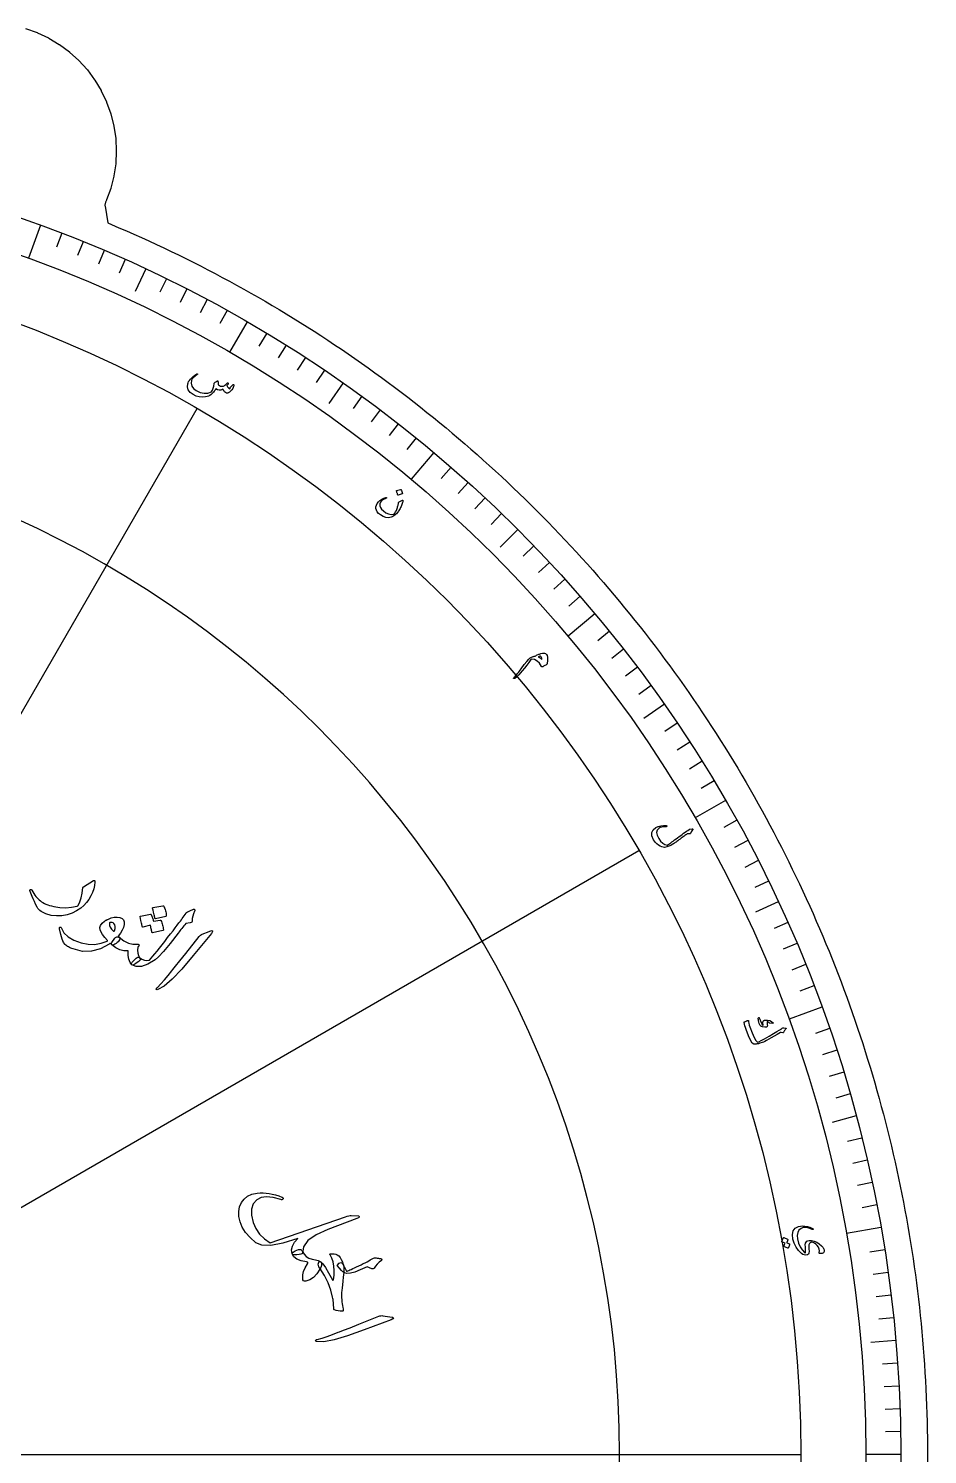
# Model space of a CAD drawing. Header units: millimetres. Extents: x -56 to 56, y -56 to 72.
# Drawn here: x 18.1 to 55.5, y 0 to 59.3 of the extents above; entities that cross this region are included whole.
import ezdxf

# ---------------------------------------------------------------- set-up
doc = ezdxf.new("R2010")
doc.units = ezdxf.units.MM
for name, color, linetype in [('CUT_OUTER', 1, 'Continuous'), ('ENGRAVE', 7, 'Continuous'), ('ENGRAVE_FINE', 8, 'Continuous'), ('TEXT', 5, 'Continuous')]:
    doc.layers.add(name, color=color, linetype=linetype)

msp = doc.modelspace()

# ---------------------------------------------------------------- linework, layer by layer
at = {"layer": 'CUT_OUTER'}
msp.add_lwpolyline([(17.9816, 59.2927), (18.46, 59.1215), (18.4736, 59.1159), (18.9329, 58.8986), (18.9459, 58.8917), (19.3818, 58.6304), (19.394, 58.6223), (19.8021, 58.3196), (19.8135, 58.3102), (20.19, 57.969), (20.2004, 57.9586), (20.5417, 57.5821), (20.551, 57.5707), (20.8537, 57.1626), (20.8619, 57.1504), (21.1231, 56.7145), (21.13, 56.7015), (21.3473, 56.2422), (21.3529, 56.2286), (21.5241, 55.7502), (21.5284, 55.7361), (21.6518, 55.2432), (21.6547, 55.2287), (21.7293, 54.7261), (21.7307, 54.7115), (21.7556, 54.2039), (21.7556, 54.1892), (21.7307, 53.6817), (21.7293, 53.6671), (21.6547, 53.1644), (21.6518, 53.15), (21.5284, 52.6571), (21.5241, 52.643), (21.3529, 52.1646), (21.3473, 52.151), (21.3125, 52.0775), (21.3009, 52.0494), (21.2923, 52.0204), (21.2866, 51.9906), (21.2839, 51.9603), (21.2843, 51.93), (21.2878, 51.8999), (21.4033, 51.2066), (21.5532, 51.144), (21.8666, 51.0108), (22.1791, 50.8757), (22.4909, 50.7386), (22.8018, 50.5997), (23.1118, 50.4588), (23.421, 50.3161), (23.7293, 50.1714), (24.0367, 50.0249), (24.3432, 49.8764), (24.6488, 49.7261), (24.9534, 49.5739), (25.2571, 49.4199), (25.5599, 49.264), (25.8617, 49.1062), (26.1625, 48.9466), (26.4624, 48.7852), (26.7612, 48.6219), (27.059, 48.4568), (27.3558, 48.2898), (27.6516, 48.1211), (27.9464, 47.9505), (28.2401, 47.7781), (28.5327, 47.6039), (28.8243, 47.428), (29.1147, 47.2502), (29.4041, 47.0707), (29.6924, 46.8894), (29.9795, 46.7063), (30.2655, 46.5215), (30.5504, 46.3349), (30.8341, 46.1466), (31.1167, 45.9565), (31.3981, 45.7647), (31.6783, 45.5712), (31.9574, 45.376), (32.2352, 45.179), (32.5118, 44.9804), (32.7872, 44.78), (33.0613, 44.578), (33.3342, 44.3743), (33.6059, 44.1689), (33.8762, 43.9619), (34.1454, 43.7532), (34.4132, 43.5429), (34.6797, 43.3309), (34.9449, 43.1173), (35.2088, 42.9021), (35.4714, 42.6852), (35.7327, 42.4668), (35.9925, 42.2467), (36.2511, 42.0251), (36.5083, 41.8019), (36.7641, 41.5771), (37.0185, 41.3507), (37.2715, 41.1228), (37.5231, 40.8933), (37.7734, 40.6623), (38.0221, 40.4298), (38.2695, 40.1957), (38.5154, 39.9601), (38.7599, 39.7231), (39.0029, 39.4845), (39.2444, 39.2444), (39.4845, 39.0029), (39.7231, 38.7599), (39.9601, 38.5154), (40.1957, 38.2695), (40.4298, 38.0221), (40.6623, 37.7734), (40.8933, 37.5231), (41.1228, 37.2715), (41.3507, 37.0185), (41.5771, 36.7641), (41.8019, 36.5083), (42.0251, 36.2511), (42.2467, 35.9925), (42.4668, 35.7327), (42.6852, 35.4714), (42.9021, 35.2088), (43.1173, 34.9449), (43.3309, 34.6797), (43.5429, 34.4132), (43.7532, 34.1454), (43.9619, 33.8762), (44.1689, 33.6059), (44.3743, 33.3342), (44.578, 33.0613), (44.78, 32.7872), (44.9804, 32.5118), (45.179, 32.2352), (45.376, 31.9574), (45.5712, 31.6783), (45.7647, 31.3981), (45.9565, 31.1167), (46.1466, 30.8341), (46.3349, 30.5504), (46.5215, 30.2655), (46.7063, 29.9795), (46.8894, 29.6924), (47.0707, 29.4041), (47.2502, 29.1147), (47.428, 28.8243), (47.6039, 28.5327), (47.7781, 28.2401), (47.9505, 27.9464), (48.1211, 27.6516), (48.2898, 27.3558), (48.4568, 27.059), (48.6219, 26.7612), (48.7852, 26.4624), (48.9466, 26.1625), (49.1062, 25.8617), (49.264, 25.5599), (49.4199, 25.2571), (49.5739, 24.9534), (49.7261, 24.6488), (49.8764, 24.3432), (50.0249, 24.0367), (50.1714, 23.7293), (50.3161, 23.421), (50.4588, 23.1118), (50.5997, 22.8018), (50.7386, 22.4909), (50.8757, 22.1791), (51.0108, 21.8666), (51.144, 21.5532), (51.2753, 21.2389), (51.4047, 20.9239), (51.5321, 20.6081), (51.6576, 20.2915), (51.7811, 19.9742), (51.9027, 19.6561), (52.0223, 19.3372), (52.14, 19.0177), (52.2557, 18.6974), (52.3694, 18.3764), (52.4812, 18.0547), (52.591, 17.7324), (52.6988, 17.4093), (52.8046, 17.0857), (52.9085, 16.7613), (53.0103, 16.4364), (53.1102, 16.1108), (53.208, 15.7846), (53.3039, 15.4578), (53.3977, 15.1305), (53.4896, 14.8026), (53.5794, 14.4741), (53.6672, 14.145), (53.753, 13.8155), (53.8367, 13.4854), (53.9185, 13.1548), (53.9982, 12.8237), (54.0758, 12.4922), (54.1515, 12.1601), (54.2251, 11.8276), (54.2966, 11.4947), (54.3661, 11.1613), (54.4336, 10.8275), (54.499, 10.4933), (54.5624, 10.1587), (54.6237, 9.8237), (54.6829, 9.4884), (54.7401, 9.1527), (54.7952, 8.8166), (54.8483, 8.4802), (54.8993, 8.1435), (54.9482, 7.8065), (54.9951, 7.4692), (55.0399, 7.1316), (55.0826, 6.7938), (55.1233, 6.4557), (55.1618, 6.1173), (55.1983, 5.7788), (55.2328, 5.44), (55.2651, 5.1009), (55.2953, 4.7618), (55.3235, 4.4224), (55.3496, 4.0828), (55.3736, 3.7431), (55.3956, 3.4033), (55.4154, 3.0633), (55.4331, 2.7233), (55.4488, 2.3831), (55.4624, 2.0428), (55.4739, 1.7025), (55.4833, 1.362), (55.4906, 1.0216), (55.4958, 0.6811), (55.499, 0.3405), (55.5, 0), (55.499, -0.3405)], dxfattribs=at)
at = {"layer": 'ENGRAVE'}
for points in [[(18.6025, 51.1099), (18.1042, 49.7409)], [(22.9862, 49.2941), (22.5464, 48.351)], [(27.195, 47.1031), (26.4666, 45.8414)], [(31.1968, 44.5537), (30.5999, 43.7012)], [(0, 0), (25.1138, 43.4983)], [(34.9612, 41.6652), (34.0248, 40.5491)], [(38.4595, 38.4595), (37.7237, 37.7237)], [(41.6652, 34.9612), (40.5491, 34.0248)], [(44.5537, 31.1968), (43.7012, 30.5999)], [(47.1031, 27.195), (45.8414, 26.4666)], [(0, 0), (43.4983, 25.1137)], [(49.2941, 22.9862), (48.351, 22.5464)], [(51.1099, 18.6025), (49.7409, 18.1042)], [(52.5367, 14.0772), (51.5315, 13.8078)], [(53.5637, 9.4447), (52.129, 9.1917)], [(54.183, 4.7404), (53.1464, 4.6497)], [(-50.2275, 0), (50.2275, 0)], [(0, 0), (50.2275, 0)], [(0, 0), (50.2275, 0)], [(54.39, 0), (52.9331, 0)]]:
    msp.add_lwpolyline(points, dxfattribs=at)
for radius in [54.39, 54.39, 52.9331, 50.2275, 50.2275]:
    msp.add_circle((0, 0), radius, dxfattribs=at)
for start, end in [(0, 90), (270, 0)]:
    msp.add_arc((0, 0), 42.6934, start, end, dxfattribs=at)
at = {"layer": 'ENGRAVE_FINE'}
for points in [[(19.4916, 50.7774), (19.2679, 50.1945)], [(20.3749, 50.4295), (20.141, 49.8506)], [(21.2519, 50.0663), (21.0079, 49.4915)], [(22.1224, 49.6877), (21.8684, 49.1173)], [(23.843, 48.8854), (23.5693, 48.3242)], [(24.6925, 48.4618), (24.4091, 47.9055)], [(25.5346, 48.0235), (25.2414, 47.4722)], [(26.3688, 47.5706), (26.0661, 47.0245)], [(28.0129, 46.6213), (27.6913, 46.0861)], [(28.8223, 46.1253), (28.4914, 45.5958)], [(29.6229, 45.6153), (29.2829, 45.0916)], [(30.4145, 45.0914), (30.0654, 44.5737)], [(31.9696, 44.0024), (31.6026, 43.4973)], [(32.7327, 43.4378), (32.357, 42.9391)], [(33.4858, 42.8599), (33.1014, 42.3679)], [(34.2287, 42.269), (33.8358, 41.7837)], [(35.6831, 41.0487), (35.2734, 40.5774)], [(36.394, 40.4196), (35.9762, 39.9556)], [(37.0939, 39.7783), (36.6681, 39.3217)], [(37.7825, 39.1249), (37.3487, 38.6758)], [(39.1249, 37.7825), (38.6758, 37.3487)], [(39.7783, 37.0939), (39.3217, 36.6681)], [(40.4196, 36.394), (39.9556, 35.9762)], [(41.0487, 35.6831), (40.5774, 35.2734)], [(42.269, 34.2287), (41.7837, 33.8358)], [(42.8599, 33.4858), (42.3679, 33.1014)], [(43.4378, 32.7327), (42.9391, 32.357)], [(44.0024, 31.9696), (43.4973, 31.6026)], [(45.0914, 30.4145), (44.5737, 30.0654)], [(45.6153, 29.6229), (45.0916, 29.2829)], [(46.1253, 28.8223), (45.5958, 28.4914)], [(46.6213, 28.0129), (46.0861, 27.6913)], [(47.5706, 26.3688), (47.0245, 26.0661)], [(48.0235, 25.5346), (47.4722, 25.2414)], [(48.4618, 24.6925), (47.9055, 24.4091)], [(48.8854, 23.843), (48.3242, 23.5693)], [(49.6877, 22.1224), (49.1173, 21.8684)], [(50.0663, 21.2519), (49.4915, 21.0079)], [(50.4295, 20.3749), (49.8506, 20.141)], [(50.7774, 19.4916), (50.1945, 19.2679)], [(51.4268, 17.7077), (50.8364, 17.5044)], [(51.728, 16.8074), (51.1341, 16.6145)], [(52.0134, 15.9021), (51.4163, 15.7195)], [(52.283, 14.9919), (51.6828, 14.8198)], [(52.7744, 13.1581), (52.1686, 13.0071)], [(52.996, 12.2351), (52.3876, 12.0946)], [(53.2014, 11.3083), (52.5907, 11.1785)], [(53.3907, 10.3781), (52.7778, 10.259)], [(53.7204, 8.5085), (53.1037, 8.4108)], [(53.8607, 7.5696), (53.2424, 7.4827)], [(53.9846, 6.6285), (53.3649, 6.5524)], [(54.092, 5.6853), (53.4711, 5.62)], [(54.2575, 3.7941), (53.6347, 3.7505)], [(54.3155, 2.8466), (53.6919, 2.8139)], [(54.3569, 1.8982), (53.7329, 1.8764)], [(54.3817, 0.9492), (53.7574, 0.9383)]]:
    msp.add_lwpolyline(points, dxfattribs=at)
at = {"layer": 'TEXT'}
for points in [[(26.6066, 44.481), (26.6141, 44.4867), (26.6213, 44.4897), (26.628, 44.4901), (26.6342, 44.4878), (26.641, 44.4826), (26.6456, 44.4763), (26.6481, 44.469), (26.6485, 44.4606), (26.6455, 44.4332), (26.6365, 44.4023), (26.6216, 44.368), (26.6009, 44.3302), (26.5609, 44.272), (26.5151, 44.2214), (26.4637, 44.1783), (26.4066, 44.1427), (26.3902, 44.1357), (26.3745, 44.132), (26.3598, 44.1317), (26.3458, 44.1346), (26.3021, 44.157), (26.2613, 44.1914), (26.2232, 44.2377), (26.1877, 44.2962), (26.1087, 44.262), (26.0336, 44.2526), (25.9624, 44.2678), (25.895, 44.3077), (25.8715, 44.2725), (25.8478, 44.2393), (25.8239, 44.208), (25.8, 44.1786), (25.7757, 44.1511), (25.7511, 44.125), (25.7261, 44.1005), (25.7006, 44.0776), (25.6502, 44.0388), (25.5947, 44.0081), (25.5343, 43.9856), (25.469, 43.971), (25.3304, 43.9613), (25.1978, 43.9745), (25.0708, 44.0107), (24.9494, 44.0698), (24.8275, 44.1626), (24.7495, 44.2691), (24.7155, 44.3895), (24.7256, 44.5241), (24.7403, 44.5664), (24.7645, 44.6125), (24.7983, 44.6626), (24.8416, 44.7165), (24.8943, 44.7727), (24.9553, 44.8276), (25.0246, 44.8814), (25.1023, 44.934), (25.1078, 44.9369), (25.1132, 44.9382), (25.1186, 44.9378), (25.1239, 44.9357), (25.1286, 44.9325), (25.1321, 44.9288), (25.1345, 44.9246), (25.1357, 44.9198), (25.1352, 44.9143), (25.1332, 44.9092), (25.1298, 44.9046), (25.125, 44.9006), (25.0239, 44.8295), (24.9491, 44.7663), (24.9007, 44.711), (24.8784, 44.6639), (24.8664, 44.5393), (24.8946, 44.428), (24.963, 44.33), (25.0714, 44.245), (25.243, 44.1615), (25.4072, 44.1236), (25.5645, 44.1315), (25.715, 44.1852), (25.7552, 44.255), (25.7866, 44.335), (25.8092, 44.4253), (25.8229, 44.5261), (25.8234, 44.5367), (25.8254, 44.5454), (25.8289, 44.5521), (25.8338, 44.5568), (25.8543, 44.5708), (25.8738, 44.5838), (25.8921, 44.5958), (25.9093, 44.6069), (25.9252, 44.6169), (25.9398, 44.6254), (25.953, 44.6326), (25.9648, 44.6384), (25.9707, 44.6403), (25.9755, 44.6398), (25.979, 44.6367), (25.9814, 44.631), (25.9822, 44.6274), (25.9831, 44.6219), (25.9841, 44.6147), (25.9853, 44.6056), (25.9863, 44.5949), (25.987, 44.5826), (25.9873, 44.5687), (25.9874, 44.5533), (25.9881, 44.5233), (25.9903, 44.5006), (25.9938, 44.4852), (25.9986, 44.4771), (26.0415, 44.447), (26.091, 44.4282), (26.1472, 44.4209), (26.2102, 44.4249), (26.2385, 44.4356), (26.2743, 44.4593), (26.3175, 44.4961), (26.3682, 44.5459), (26.373, 44.5506), (26.3786, 44.5537), (26.3851, 44.5551), (26.3923, 44.5549), (26.3985, 44.5538), (26.4038, 44.5516), (26.4081, 44.5482), (26.4114, 44.5436), (26.4116, 44.5289), (26.402, 44.5071), (26.3828, 44.4784), (26.3538, 44.4425), (26.376, 44.4005), (26.405, 44.3643), (26.4406, 44.334), (26.483, 44.3096), (26.49, 44.3225), (26.4945, 44.3337), (26.4965, 44.3431), (26.496, 44.3509), (26.4947, 44.3586), (26.4952, 44.3653), (26.4974, 44.371), (26.5014, 44.3757)], [(33.6768, 39.6553), (33.6679, 39.6185), (33.6575, 39.5809), (33.6458, 39.5425), (33.6326, 39.5033), (33.6178, 39.4633), (33.6009, 39.4224), (33.5818, 39.3807), (33.5607, 39.3381), (33.5385, 39.2967), (33.5147, 39.257), (33.4895, 39.2192), (33.4628, 39.1831), (33.4345, 39.1486), (33.4046, 39.1157), (33.3731, 39.0844), (33.3399, 39.0546), (33.3024, 39.0257), (33.2645, 39.0017), (33.2263, 38.9826), (33.1877, 38.9684), (33.0825, 38.9507), (32.9735, 38.9615), (32.8605, 39.0007), (32.7433, 39.0682), (32.6679, 39.1282), (32.6113, 39.1921), (32.5735, 39.2602), (32.5546, 39.3323), (32.555, 39.4045), (32.5724, 39.475), (32.6067, 39.5438), (32.658, 39.611), (32.7238, 39.6728), (32.7971, 39.7237), (32.8782, 39.7637), (32.967, 39.7927), (32.9788, 39.7946), (32.988, 39.7935), (32.9943, 39.7896), (32.9979, 39.7827), (32.999, 39.7736), (32.9949, 39.7656), (32.9855, 39.7588), (32.9708, 39.7531), (32.8691, 39.7083), (32.793, 39.6549), (32.7425, 39.5931), (32.7175, 39.5229), (32.7175, 39.4499), (32.7425, 39.3771), (32.7923, 39.3043), (32.867, 39.2314), (32.9712, 39.16), (33.0783, 39.1131), (33.1884, 39.0907), (33.3014, 39.0927), (33.3045, 39.0936), (33.308, 39.0957), (33.3119, 39.0992), (33.3162, 39.1039), (33.3466, 39.144), (33.3764, 39.1954), (33.4057, 39.2583), (33.4343, 39.3324), (33.4475, 39.3708), (33.4593, 39.4069), (33.4698, 39.4407), (33.479, 39.4721), (33.4866, 39.5012), (33.4926, 39.5279), (33.4969, 39.5523), (33.4995, 39.5743), (33.5013, 39.5854), (33.5045, 39.5944), (33.5092, 39.6011), (33.5153, 39.6056), (33.6576, 39.6795), (33.6675, 39.6824), (33.674, 39.6794), (33.6771, 39.6703), (33.6768, 39.6553)], [(33.5832, 40.1276), (33.5868, 40.1279), (33.5905, 40.1267), (33.5943, 40.1242), (33.5983, 40.1202), (33.6185, 40.0826), (33.6347, 40.0439), (33.6468, 40.0039), (33.6549, 39.9627), (33.6547, 39.9576), (33.6532, 39.9536), (33.6504, 39.9508), (33.6461, 39.9491), (33.475, 39.8939), (33.4699, 39.8934), (33.4658, 39.8957), (33.4628, 39.9007), (33.4607, 39.9085), (33.4589, 39.9152), (33.4559, 39.9256), (33.4516, 39.9397), (33.4461, 39.9574), (33.4391, 39.9789), (33.4305, 40.0044), (33.4202, 40.0339), (33.4083, 40.0673), (33.4071, 40.0722), (33.4074, 40.0759), (33.4094, 40.0782), (33.4128, 40.0792)], [(39.1836, 33.1975), (39.2116, 33.2141), (39.24, 33.2299), (39.2689, 33.2449), (39.2983, 33.2592), (39.3281, 33.2724), (39.3583, 33.2841), (39.389, 33.2943), (39.4201, 33.303), (39.4799, 33.3147), (39.5314, 33.318), (39.5746, 33.3129), (39.6093, 33.2993), (39.6481, 33.2667), (39.6756, 33.2181), (39.6918, 33.1535), (39.6967, 33.0731), (39.6964, 33.0496), (39.6954, 33.0261), (39.6936, 33.0028), (39.6912, 32.9795), (39.6881, 32.9561), (39.6844, 32.9327), (39.6802, 32.9091), (39.6754, 32.8854), (39.6719, 32.8725), (39.6671, 32.8616), (39.6609, 32.8529), (39.6532, 32.8462), (39.6174, 32.8253), (39.5852, 32.8068), (39.5568, 32.7907), (39.5321, 32.7771), (39.5114, 32.766), (39.4952, 32.7575), (39.4834, 32.7518), (39.4761, 32.7488), (39.4652, 32.7474), (39.4559, 32.7496), (39.4482, 32.7553), (39.4421, 32.7647), (39.3598, 32.8975), (39.2636, 32.9924), (39.1538, 33.0492), (39.0306, 33.0679), (39.0187, 33.0665), (39.0086, 33.0629), (39.0002, 33.0573), (38.9936, 33.0496), (38.9131, 32.9355), (38.8274, 32.8192), (38.7363, 32.7005), (38.64, 32.5796), (38.506, 32.422), (38.4026, 32.3167), (38.33, 32.2636), (38.2883, 32.2626), (38.2834, 32.2723), (38.2852, 32.2849), (38.2938, 32.3003), (38.3093, 32.3186), (38.3437, 32.3539), (38.3786, 32.3918), (38.414, 32.4324), (38.4497, 32.4755), (38.4859, 32.521), (38.5226, 32.5686), (38.5599, 32.6183), (38.5976, 32.6701), (38.7243, 32.8438), (38.8286, 32.9767), (38.9109, 33.0686), (38.9712, 33.1194), (39.0028, 33.1388), (39.0331, 33.1553), (39.0621, 33.1689), (39.0898, 33.1796), (39.1159, 33.1876), (39.1403, 33.1932), (39.1628, 33.1966), (39.1836, 33.1975)], [(39.3075, 33.166), (39.3253, 33.1568), (39.3433, 33.1464), (39.3615, 33.1348), (39.3798, 33.1221), (39.3982, 33.1083), (39.4166, 33.0935), (39.4351, 33.0777), (39.4535, 33.0609), (39.4514, 33.1045), (39.4453, 33.1385), (39.4351, 33.1629), (39.4209, 33.1776), (39.3961, 33.1886), (39.3689, 33.1903), (39.3394, 33.1827), (39.3075, 33.166)], [(45.7133, 26.0105), (45.7204, 26.0104), (45.7265, 26.0086), (45.7315, 26.005), (45.7356, 25.9996), (45.7379, 25.9933), (45.7377, 25.9867), (45.7351, 25.9799), (45.73, 25.9729), (45.6994, 25.9336), (45.6749, 25.8963), (45.6564, 25.861), (45.644, 25.8277), (45.6389, 25.817), (45.63, 25.8098), (45.6174, 25.8061), (45.6012, 25.8058), (45.5927, 25.8068), (45.5846, 25.8076), (45.5768, 25.8083), (45.5694, 25.809), (45.5625, 25.8096), (45.5561, 25.8102), (45.5502, 25.8108), (45.5449, 25.8115), (45.5355, 25.8123), (45.5256, 25.8111), (45.5151, 25.8078), (45.504, 25.8024), (45.4751, 25.7832), (45.4438, 25.7618), (45.4101, 25.7382), (45.3741, 25.7124), (45.3357, 25.6845), (45.2948, 25.6546), (45.2514, 25.6227), (45.2055, 25.5889), (45.1601, 25.5544), (45.1173, 25.5224), (45.0769, 25.4929), (45.0391, 25.4657), (45.0037, 25.4409), (44.9707, 25.4181), (44.9401, 25.3974), (44.912, 25.3789), (44.8265, 25.3276), (44.7403, 25.2882), (44.6535, 25.2608), (44.566, 25.2452), (44.5089, 25.246), (44.4474, 25.2622), (44.3814, 25.2938), (44.3109, 25.3407), (44.2428, 25.3962), (44.1852, 25.4519), (44.1381, 25.5078), (44.1014, 25.564), (44.0371, 25.7207), (44.0315, 25.8568), (44.0847, 25.9724), (44.1971, 26.0676), (44.2947, 26.115), (44.4003, 26.1444), (44.514, 26.1556), (44.6357, 26.1485), (44.6433, 26.147), (44.6492, 26.1442), (44.6533, 26.14), (44.6555, 26.1344), (44.6566, 26.1278), (44.6563, 26.1221), (44.6546, 26.1173), (44.6515, 26.1134), (44.6462, 26.1089), (44.6404, 26.1057), (44.634, 26.104), (44.627, 26.1038), (44.5264, 26.0983), (44.4444, 26.0871), (44.3813, 26.0702), (44.3368, 26.0477), (44.2613, 25.9647), (44.2331, 25.8647), (44.2522, 25.7478), (44.3182, 25.6136), (44.3981, 25.5044), (44.4844, 25.4221), (44.5773, 25.3666), (44.677, 25.338), (44.7067, 25.3567), (44.741, 25.3792), (44.7798, 25.4056), (44.8232, 25.4359), (44.8712, 25.4703), (44.9238, 25.5089), (44.9811, 25.5518), (45.043, 25.599), (45.1074, 25.6469), (45.1708, 25.6937), (45.2334, 25.7395), (45.2952, 25.7843), (45.3562, 25.8279), (45.4164, 25.8703), (45.4759, 25.9114), (45.5347, 25.9512), (45.5899, 25.9921), (45.5969, 25.9956), (45.6037, 25.9982), (45.6106, 25.9999), (45.6173, 26.0006)], [(20.8136, 23.8657), (20.8218, 23.87), (20.8291, 23.8726), (20.8356, 23.8735), (20.8411, 23.8726), (20.8517, 23.8638), (20.8592, 23.8477), (20.8637, 23.8243), (20.8652, 23.7936), (20.8534, 23.6563), (20.8214, 23.516), (20.7692, 23.3727), (20.6968, 23.2265), (20.6078, 23.0799), (20.5095, 22.9463), (20.4016, 22.8256), (20.2843, 22.7178), (20.1056, 22.6001), (19.9131, 22.5081), (19.7069, 22.4419), (19.4869, 22.4016), (19.2616, 22.391), (19.0427, 22.4179), (18.8302, 22.4821), (18.6242, 22.5837), (18.5742, 22.6162), (18.5306, 22.655), (18.4934, 22.7004), (18.4627, 22.7521), (18.4008, 22.8804), (18.3458, 22.997), (18.2977, 23.1021), (18.2565, 23.1955), (18.2223, 23.2771), (18.1955, 23.3467), (18.1759, 23.4043), (18.1637, 23.4499), (18.1628, 23.461), (18.1637, 23.4705), (18.1663, 23.4782), (18.1705, 23.4842), (18.1779, 23.4902), (18.186, 23.4945), (18.195, 23.4971), (18.2049, 23.498), (18.2148, 23.4963), (18.2238, 23.4911), (18.232, 23.4825), (18.2393, 23.4705), (18.2824, 23.3958), (18.3256, 23.3266), (18.3691, 23.2626), (18.4129, 23.2041), (18.4572, 23.1505), (18.5027, 23.1014), (18.5492, 23.0569), (18.5967, 23.0168), (18.6474, 22.9801), (18.7033, 22.9455), (18.7643, 22.913), (18.8305, 22.8827), (18.902, 22.8548), (18.9791, 22.8295), (19.0618, 22.8067), (19.1501, 22.7865), (19.412, 22.7438), (19.6614, 22.7324), (19.8983, 22.7524), (20.1228, 22.8037), (20.1396, 22.8093), (20.1554, 22.8192), (20.1705, 22.8333), (20.1847, 22.8518), (20.245, 22.9844), (20.2955, 23.1483), (20.3361, 23.3435), (20.3668, 23.5702), (20.3707, 23.5826), (20.3754, 23.5925), (20.381, 23.5998), (20.3874, 23.6045)], [(24.7284, 22.57), (24.8077, 22.6028), (24.8702, 22.6293), (24.916, 22.6492), (24.945, 22.6628), (24.9645, 22.6703), (24.9819, 22.6722), (24.9972, 22.6686), (25.0103, 22.6593), (25.0208, 22.6445), (25.0249, 22.6275), (25.0225, 22.6084), (25.0137, 22.5872), (24.9686, 22.4849), (24.9364, 22.3844), (24.9171, 22.2856), (24.9106, 22.1885), (24.9067, 22.1592), (24.8917, 22.1369), (24.8655, 22.1214), (24.8281, 22.1128), (24.646, 22.0819), (24.6034, 22.0291), (24.5617, 21.9771), (24.5209, 21.926), (24.481, 21.8757), (24.4419, 21.8263), (24.4036, 21.7777), (24.3663, 21.73), (24.3297, 21.6832), (23.9914, 21.2499), (23.7188, 20.9193), (23.5119, 20.6914), (23.3708, 20.5662), (23.0643, 20.3894), (22.8011, 20.2955), (22.5814, 20.2846), (22.405, 20.3565), (22.4016, 20.36), (22.3981, 20.3634), (22.3947, 20.3668), (22.3912, 20.3703), (22.3902, 20.41), (22.4213, 20.4674), (22.4847, 20.5423), (22.5803, 20.6349), (22.6183, 20.6665), (22.6533, 20.6822), (22.6853, 20.682), (22.7143, 20.6658), (22.8189, 20.596), (22.9231, 20.555), (23.0269, 20.5428), (23.1302, 20.5593), (23.1993, 20.6342), (23.2759, 20.7213), (23.36, 20.8206), (23.4516, 20.9322), (23.5505, 21.0554), (23.6565, 21.1896), (23.7696, 21.3347), (23.8898, 21.4907), (24.009, 21.643), (24.1158, 21.7803), (24.2101, 21.9025), (24.2919, 22.0097), (24.3618, 22.1015), (24.42, 22.1773), (24.4666, 22.2372), (24.5016, 22.2813), (24.6631, 22.5115), (24.6814, 22.532), (24.6984, 22.5485), (24.7141, 22.5612), (24.7284, 22.57)], [(23.6973, 22.8174), (23.7059, 22.8174), (23.7145, 22.814), (23.7231, 22.8071), (23.7317, 22.7968), (23.7529, 22.7503), (23.7717, 22.7036), (23.7881, 22.6567), (23.8022, 22.6095), (23.8139, 22.5617), (23.8232, 22.5128), (23.8302, 22.4629), (23.8348, 22.4119), (23.8333, 22.3966), (23.8288, 22.3852), (23.8213, 22.3777), (23.8108, 22.3741), (23.3846, 22.2778), (23.3738, 22.2791), (23.3657, 22.2864), (23.3601, 22.2997), (23.3571, 22.3191), (23.3543, 22.3356), (23.3493, 22.3612), (23.3422, 22.3958), (23.333, 22.4394), (23.3212, 22.4924), (23.3064, 22.5554), (23.2885, 22.6282), (23.2677, 22.7109), (23.266, 22.7229), (23.2677, 22.7315), (23.2729, 22.7367), (23.2814, 22.7384)], [(21.4598, 21.2261), (21.0963, 21.0237), (20.7243, 20.9219), (20.3436, 20.9206), (19.9544, 21.0199), (19.9055, 21.0393), (19.8586, 21.0598), (19.8136, 21.0814), (19.7705, 21.1041), (19.7298, 21.1278), (19.6919, 21.1526), (19.6568, 21.1785), (19.6244, 21.2055), (19.5611, 21.2899), (19.5015, 21.4263), (19.4459, 21.6147), (19.3941, 21.8551), (19.392, 21.8843), (19.3959, 21.9066), (19.4057, 21.9221), (19.4216, 21.9307), (19.4393, 21.932), (19.4543, 21.9255), (19.4667, 21.9114), (19.4766, 21.8894), (19.5793, 21.6884), (19.7499, 21.5182), (19.9883, 21.379), (20.2946, 21.2708), (20.5788, 21.2164), (20.854, 21.2115), (21.1202, 21.2559), (21.3773, 21.3498), (21.3829, 21.3567), (21.3859, 21.3636), (21.3863, 21.3704), (21.3842, 21.3773), (21.2727, 21.5026), (21.1857, 21.6171), (21.1232, 21.7208), (21.0852, 21.8138), (21.077, 21.9071), (21.1041, 21.9977), (21.1664, 22.0858), (21.2639, 22.1713), (21.278, 22.1815), (21.2927, 22.1915), (21.308, 22.2012), (21.324, 22.2108), (21.3409, 22.2204), (21.3588, 22.2301), (21.3779, 22.2401), (21.3979, 22.2503), (21.5365, 22.3081), (21.6669, 22.3406), (21.7891, 22.3476), (21.9032, 22.3294), (21.9971, 22.2879), (22.0587, 22.2254), (22.0881, 22.1418), (22.0854, 22.0372), (22.0551, 21.918), (22.002, 21.7975), (21.9262, 21.6757), (21.8276, 21.5526), (21.8344, 21.5459), (21.8413, 21.5397), (21.8482, 21.5339), (21.8551, 21.5285), (21.8619, 21.5232), (21.8688, 21.5174), (21.8757, 21.5111), (21.8826, 21.5045), (21.9008, 21.4763), (21.904, 21.4435), (21.8922, 21.4059), (21.8654, 21.3636), (21.8306, 21.3223), (21.7915, 21.2845), (21.7481, 21.2501), (21.7004, 21.2192), (21.6549, 21.1956), (21.6179, 21.1831), (21.5896, 21.1818), (21.5698, 21.1917), (21.5045, 21.257), (21.4978, 21.2512), (21.4882, 21.2441), (21.4755, 21.2358), (21.4598, 21.2261)], [(21.6798, 21.776), (21.7066, 21.875), (21.7116, 21.959), (21.6946, 22.028), (21.6557, 22.0819), (21.6207, 22.1023), (21.5844, 22.1154), (21.5468, 22.1212), (21.5079, 22.1197), (21.4912, 22.115), (21.4787, 22.1043), (21.4705, 22.0875), (21.4667, 22.0647), (21.471, 21.9981), (21.5011, 21.9255), (21.5569, 21.8469), (21.6385, 21.7623), (21.6488, 21.7554), (21.6592, 21.7554), (21.6695, 21.7623), (21.6798, 21.776)], [(23.577, 22.2228), (23.5856, 22.2228), (23.5942, 22.2194), (23.6028, 22.2125), (23.6114, 22.2022), (23.6326, 22.1557), (23.6514, 22.109), (23.6678, 22.062), (23.6819, 22.0149), (23.6936, 21.9671), (23.7029, 21.9182), (23.7099, 21.8683), (23.7145, 21.8173), (23.7128, 21.8048), (23.7076, 21.7949), (23.699, 21.7876), (23.687, 21.7829), (23.2608, 21.6867), (23.2529, 21.6877), (23.2462, 21.6944), (23.2408, 21.7066), (23.2368, 21.7245), (23.2343, 21.7364), (23.2303, 21.755), (23.2248, 21.7802), (23.2179, 21.8121), (23.2092, 21.8505), (23.1985, 21.895), (23.186, 21.9458), (23.1715, 22.0029), (22.8587, 21.9307), (22.8479, 21.932), (22.8398, 21.9393), (22.8342, 21.9526), (22.8312, 21.9719), (22.8284, 21.9885), (22.8235, 22.014), (22.8164, 22.0486), (22.8071, 22.0922), (22.7953, 22.1453), (22.7805, 22.2082), (22.7627, 22.281), (22.7418, 22.3638), (22.7416, 22.3743), (22.7444, 22.3818), (22.7502, 22.3863), (22.759, 22.3878), (23.1749, 22.4669), (23.1835, 22.4669), (23.1921, 22.4634), (23.2007, 22.4566), (23.2093, 22.4462), (23.2243, 22.4134), (23.2385, 22.3801), (23.2518, 22.3464), (23.2643, 22.3122), (23.2754, 22.2776), (23.2849, 22.2426), (23.2926, 22.2072), (23.2986, 22.1713)], [(22.7143, 20.6658), (22.7328, 20.6298), (22.7435, 20.6005), (22.7466, 20.5782), (22.7418, 20.5627), (22.7289, 20.5447), (22.7109, 20.5249), (22.6877, 20.5034), (22.6593, 20.4802), (22.5635, 20.4106), (22.4892, 20.3668), (22.4364, 20.3488), (22.405, 20.3565), (22.3253, 20.4624), (22.2718, 20.5945), (22.2445, 20.7528), (22.2435, 20.9374), (22.071, 20.9419), (21.9006, 20.9864), (21.7324, 21.0708), (21.5664, 21.1952), (21.5539, 21.2141), (21.5509, 21.2364), (21.5573, 21.2622), (21.5732, 21.2914), (21.6901, 21.4632), (21.7032, 21.4824), (21.7219, 21.4985), (21.7462, 21.5116), (21.776, 21.5217), (21.8029, 21.5258), (21.8284, 21.5243), (21.8527, 21.5172), (21.8757, 21.5045), (22.075, 21.3567), (22.2641, 21.2605), (22.4428, 21.2158), (22.6112, 21.2227), (22.6327, 21.2252), (22.6525, 21.2227), (22.6705, 21.2149), (22.6868, 21.202), (22.6984, 21.1866), (22.7023, 21.1711), (22.6984, 21.1556), (22.6868, 21.1402), (22.6744, 21.1268), (22.6645, 21.1144), (22.6572, 21.1028), (22.6525, 21.092), (22.6409, 20.9649), (22.6473, 20.8514), (22.6718, 20.7518), (22.7143, 20.6658)], [(25.6152, 21.752), (25.7117, 21.7827), (25.7604, 21.7786), (25.7615, 21.7397), (25.7149, 21.666), (24.9519, 20.7449), (24.4821, 20.181), (24.0797, 19.7576), (23.7448, 19.4747), (23.4774, 19.3323), (23.4492, 19.3269), (23.4301, 19.328), (23.42, 19.3355), (23.4189, 19.3495), (23.423, 19.3656), (23.4318, 19.383), (23.4454, 19.4017), (23.4636, 19.4216), (23.6125, 19.5705), (23.7635, 19.7353), (23.9167, 19.9159), (24.072, 20.1125), (24.1134, 20.163), (24.2241, 20.3007), (24.4039, 20.5256), (24.6528, 20.8377), (25.1993, 21.5354), (25.2307, 21.5702), (25.2629, 21.599), (25.296, 21.6218), (25.3299, 21.6385)], [(49.6086, 17.6991), (49.5922, 17.681), (49.5771, 17.6628), (49.5632, 17.6445), (49.5505, 17.6261), (49.5391, 17.6075), (49.529, 17.5886), (49.5202, 17.5693), (49.5127, 17.5497), (49.5076, 17.5414), (49.4999, 17.5365), (49.4896, 17.535), (49.4768, 17.537), (49.4078, 17.5515), (49.4005, 17.5527), (49.3944, 17.5533), (49.3897, 17.5532), (49.3862, 17.5525), (49.2442, 17.4665), (49.1154, 17.39), (48.9999, 17.323), (48.8976, 17.2653), (48.8088, 17.2171), (48.7334, 17.1785), (48.6716, 17.1495), (48.6232, 17.13), (48.5305, 17.0974), (48.5006, 17.0887), (48.47, 17.0814), (48.4388, 17.0754), (48.407, 17.0708), (48.3746, 17.0677), (48.3414, 17.0662), (48.3075, 17.0663), (48.273, 17.068), (48.2082, 17.1087), (48.1335, 17.2225), (48.0483, 17.409), (47.9519, 17.6681), (47.9248, 17.7501), (47.9017, 17.8268), (47.8826, 17.898), (47.8676, 17.9639), (47.8679, 17.9705), (47.87, 17.9759), (47.8739, 17.9802), (47.8796, 17.9833), (47.9077, 17.9958), (47.9333, 18.0069), (47.9566, 18.0168), (47.9773, 18.0253), (47.9959, 18.0326), (48.0124, 18.0388), (48.027, 18.0438), (48.0396, 18.0476), (48.0468, 18.0494), (48.0516, 18.0484), (48.054, 18.0446), (48.0539, 18.0381), (48.0571, 17.9893), (48.0684, 17.9293), (48.0879, 17.8579), (48.1154, 17.7752), (48.2052, 17.5308), (48.2861, 17.3434), (48.3588, 17.2132), (48.4239, 17.1404), (48.4814, 17.1609), (48.5818, 17.2096), (48.7251, 17.2867), (48.9111, 17.3923), (49.0967, 17.4999), (49.2368, 17.5821), (49.3314, 17.6388), (49.3806, 17.6698), (49.3939, 17.6787), (49.4063, 17.6871), (49.4179, 17.6949), (49.4286, 17.7022), (49.4383, 17.7088), (49.447, 17.7147), (49.4546, 17.72), (49.461, 17.7246), (49.4755, 17.7336), (49.4903, 17.7395), (49.5055, 17.7422), (49.5209, 17.7418), (49.6058, 17.7307), (49.6117, 17.7295), (49.6161, 17.7273), (49.6188, 17.7244), (49.6201, 17.7206), (49.6192, 17.7151), (49.617, 17.7097), (49.6135, 17.7044), (49.6086, 17.6991)], [(49.0768, 17.9437), (49.0776, 17.94), (49.0773, 17.9363), (49.0759, 17.9328), (49.0734, 17.9295), (49.0708, 17.9277), (49.0677, 17.9263), (49.0642, 17.9253), (49.0603, 17.9247), (48.9458, 17.9282), (48.9339, 17.9294), (48.9242, 17.9317), (48.9169, 17.9351), (48.9117, 17.9396), (48.8963, 17.961), (48.8799, 17.9781), (48.8628, 17.9909), (48.8449, 17.9993), (48.8371, 17.9994), (48.8312, 17.9931), (48.827, 17.9805), (48.8246, 17.9616), (48.8249, 17.9496), (48.8255, 17.9373), (48.8265, 17.9248), (48.8279, 17.912), (48.8296, 17.8988), (48.8318, 17.8852), (48.8345, 17.871), (48.8376, 17.8563), (48.8353, 17.8007), (48.8001, 17.7704), (48.732, 17.7652), (48.6309, 17.785), (48.5988, 17.7966), (48.5723, 17.8097), (48.5513, 17.8243), (48.5359, 17.8403), (48.5238, 17.8598), (48.5114, 17.8882), (48.4985, 17.9256), (48.4852, 17.9719), (48.4789, 17.9958), (48.4737, 18.0187), (48.4697, 18.0407), (48.4668, 18.0618), (48.4647, 18.0818), (48.463, 18.1007), (48.4617, 18.1184), (48.4609, 18.1349), (48.4625, 18.1458), (48.4659, 18.1545), (48.4709, 18.1608), (48.4775, 18.1648), (48.4854, 18.1664), (48.492, 18.1648), (48.4974, 18.1601), (48.5015, 18.1522), (48.5131, 18.1265), (48.5258, 18.0972), (48.5395, 18.0643), (48.5544, 18.0277), (48.5819, 17.9593), (48.606, 17.9069), (48.6265, 17.8704), (48.6435, 17.8498), (48.6469, 17.8475), (48.6504, 17.8469), (48.6542, 17.848), (48.6581, 17.8508), (48.6602, 17.8535), (48.6615, 17.8575), (48.6621, 17.8628), (48.6619, 17.8694), (48.6549, 17.9293), (48.653, 17.9547), (48.6542, 17.9774), (48.6585, 17.9976), (48.6659, 18.0152), (48.6762, 18.0315), (48.6886, 18.0435), (48.7031, 18.0512), (48.7198, 18.0545), (48.8388, 18.0592), (48.9381, 18.0423), (49.0174, 18.0038), (49.0768, 17.9437)], [(30.5481, 9.3553), (30.0657, 9.1364), (29.7295, 8.8982), (29.5394, 8.6406), (29.4953, 8.3637), (29.4761, 8.3416), (29.4306, 8.3237), (29.3587, 8.3101), (29.2606, 8.3008), (29.1824, 8.2968), (29.1244, 8.302), (29.0865, 8.3164), (29.0689, 8.34), (29.0494, 8.5065), (29.0817, 8.668), (29.1655, 8.8245), (29.3011, 8.9759), (28.6857, 8.7843), (28.1896, 8.6919), (27.8128, 8.6988), (27.5554, 8.805), (27.3172, 9.0192), (27.1296, 9.2344), (26.9927, 9.4506), (26.9066, 9.6678), (26.8586, 9.8949), (26.8512, 10.1046), (26.8843, 10.2968), (26.9579, 10.4716), (27.0695, 10.6207), (27.2167, 10.736), (27.3993, 10.8173), (27.6174, 10.8647), (27.738, 10.8749), (27.8609, 10.8765), (27.986, 10.8696), (28.1134, 10.8542), (28.2432, 10.83), (28.3754, 10.7967), (28.51, 10.7543), (28.6471, 10.7028), (28.6628, 10.6938), (28.6752, 10.6827), (28.6844, 10.6694), (28.6904, 10.654), (28.6922, 10.6404), (28.69, 10.6275), (28.6838, 10.6155), (28.6736, 10.6042), (28.6598, 10.5958), (28.6428, 10.5922), (28.6227, 10.5934), (28.5994, 10.5995), (28.2777, 10.6859), (28.0041, 10.713), (27.7785, 10.6805), (27.6009, 10.5886), (27.4511, 10.4185), (27.3753, 10.2048), (27.3736, 9.9474), (27.4458, 9.6462), (27.5589, 9.3929), (27.715, 9.1673), (27.9139, 8.9697), (28.1556, 8.7998), (31.2879, 9.8807), (31.3629, 9.9061), (31.4272, 9.9243), (31.4809, 9.9352), (31.5239, 9.9389), (31.8295, 9.9251), (31.8627, 9.8975), (31.8623, 9.8685), (31.8284, 9.838), (31.7608, 9.8061)], [(50.9934, 8.4008), (51.0042, 8.4686), (50.9931, 8.5405), (50.9601, 8.6164), (50.9052, 8.6961), (50.8575, 8.7444), (50.804, 8.7822), (50.7446, 8.8095), (50.6793, 8.8263), (50.6667, 8.8269), (50.6541, 8.8249), (50.6414, 8.8204), (50.6286, 8.8134), (50.5919, 8.7747), (50.5691, 8.7168), (50.5602, 8.6395), (50.5652, 8.5428), (50.5709, 8.4475), (50.564, 8.3766), (50.5447, 8.3299), (50.5129, 8.3075), (50.441, 8.2937), (50.3744, 8.2973), (50.3131, 8.318), (50.257, 8.3559), (50.1321, 8.4846), (50.0317, 8.6266), (49.9556, 8.7823), (49.9037, 8.9518), (49.8828, 9.1432), (49.9143, 9.2953), (49.9987, 9.4082), (50.1363, 9.4822), (50.2161, 9.5), (50.3054, 9.505), (50.4044, 9.497), (50.5129, 9.476), (50.5436, 9.4673), (50.5734, 9.458), (50.6023, 9.4482), (50.6302, 9.4378), (50.6574, 9.4267), (50.6839, 9.4148), (50.7098, 9.4022), (50.7351, 9.3888), (50.746, 9.3811), (50.7512, 9.3734), (50.7509, 9.3657), (50.7449, 9.3579), (50.7367, 9.3527), (50.728, 9.3502), (50.7188, 9.3504), (50.7091, 9.3534), (50.5634, 9.4103), (50.4367, 9.4363), (50.3289, 9.4316), (50.2402, 9.3964), (50.1538, 9.3209), (50.1008, 9.224), (50.0812, 9.1057), (50.0947, 8.9659), (50.1402, 8.7917), (50.2045, 8.6388), (50.2879, 8.507), (50.3905, 8.3962), (50.3987, 8.3899), (50.4061, 8.3882), (50.4127, 8.3912), (50.4185, 8.3989), (50.427, 8.4274), (50.4302, 8.475), (50.4281, 8.5417), (50.4206, 8.6275), (50.4164, 8.7154), (50.425, 8.7845), (50.4465, 8.8349), (50.4809, 8.8667), (50.5244, 8.8862), (50.5716, 8.8978), (50.6225, 8.9015), (50.6771, 8.8971), (50.7874, 8.8709), (50.8925, 8.8261), (50.9924, 8.7625), (51.087, 8.6801), (51.1098, 8.6577), (51.1301, 8.6357), (51.1477, 8.6139), (51.1628, 8.5925), (51.1753, 8.5716), (51.1854, 8.5512), (51.1932, 8.5315), (51.1985, 8.5124), (51.2041, 8.4352), (51.1787, 8.3832), (51.1225, 8.3563), (51.0356, 8.3546), (51.0112, 8.3601), (50.996, 8.3696), (50.9901, 8.3831), (50.9934, 8.4008)], [(49.7593, 8.7559), (49.7622, 8.7539), (49.7643, 8.7508), (49.7655, 8.7465), (49.766, 8.7411), (49.762, 8.7207), (49.7573, 8.7009), (49.7516, 8.6815), (49.7451, 8.6626), (49.7377, 8.644), (49.7291, 8.6256), (49.7196, 8.6074), (49.709, 8.5894), (49.7054, 8.5857), (49.7013, 8.5836), (49.6967, 8.5832), (49.6915, 8.5844), (49.5252, 8.6511), (49.5228, 8.6533), (49.5222, 8.657), (49.5233, 8.6623), (49.5262, 8.6692), (49.5291, 8.674), (49.5329, 8.6818), (49.5375, 8.6924), (49.5431, 8.7059), (49.5497, 8.7225), (49.5573, 8.7423), (49.5661, 8.7652), (49.5759, 8.7914), (49.4464, 8.8439), (49.4422, 8.8466), (49.4405, 8.8508), (49.4415, 8.8564), (49.4449, 8.8635), (49.4479, 8.8696), (49.4523, 8.8792), (49.4581, 8.8923), (49.4653, 8.9089), (49.4738, 8.9293), (49.4837, 8.9536), (49.4949, 8.9818), (49.5073, 9.0141), (49.5098, 9.0177), (49.5125, 9.0195), (49.5155, 9.0197), (49.5188, 9.0182), (49.68, 8.9496), (49.6829, 8.9476), (49.685, 8.9445), (49.6863, 8.9402), (49.6867, 8.9348), (49.6843, 8.9177), (49.6809, 8.9008), (49.6765, 8.8843), (49.6712, 8.8681), (49.665, 8.8523), (49.6582, 8.8369), (49.6506, 8.8218), (49.6423, 8.8071)], [(30.281, 7.9855), (30.2922, 7.9205), (30.2868, 7.8511), (30.2651, 7.7774), (30.2269, 7.6992), (30.1006, 7.5087), (29.9596, 7.3634), (29.804, 7.2632), (29.6338, 7.2082), (29.581, 7.2069), (29.5425, 7.2252), (29.5182, 7.2631), (29.5082, 7.3204), (29.511, 7.4649), (29.5454, 7.6135), (29.6114, 7.7661), (29.7091, 7.9228), (29.7271, 7.9565), (29.7258, 7.9826), (29.7051, 8.001), (29.6651, 8.0117), (29.4418, 8.0506), (29.2678, 8.119), (29.143, 8.2171), (29.0676, 8.3447), (29.068, 8.3599), (29.0765, 8.3773), (29.0933, 8.3969), (29.1183, 8.4187), (29.1963, 8.4679), (29.2696, 8.502), (29.3381, 8.521), (29.4018, 8.5248), (29.4286, 8.5188), (29.4523, 8.5056), (29.4728, 8.4853), (29.4902, 8.4579), (29.564, 8.327), (29.6565, 8.227), (29.7678, 8.1577), (29.898, 8.1193), (30.0403, 8.0917), (30.1516, 8.0602), (30.2318, 8.0248), (30.281, 7.9855)], [(30.6736, 8.3422), (30.7493, 8.3459), (30.8201, 8.34), (30.8859, 8.3246), (30.9467, 8.2997), (31.0064, 8.2562), (31.0619, 8.1934), (31.1132, 8.1113), (31.1602, 8.0097), (31.1809, 7.953), (31.1975, 7.8964), (31.2099, 7.84), (31.2183, 7.7837), (31.223, 7.7277), (31.2249, 7.6722), (31.2237, 7.6172), (31.2196, 7.5626), (31.1962, 7.3747), (31.1759, 7.2069), (31.1588, 7.059), (31.1448, 6.9312), (31.1339, 6.8231), (31.1264, 6.7344), (31.1222, 6.6652), (31.1212, 6.6154), (31.1271, 6.5229), (31.1346, 6.434), (31.1436, 6.3487), (31.1542, 6.2669), (31.1655, 6.1894), (31.1767, 6.117), (31.1879, 6.0495), (31.199, 5.9871), (31.1989, 5.9767), (31.1925, 5.969), (31.1797, 5.964), (31.1605, 5.9617), (31.0747, 5.9604), (30.9903, 5.9676), (30.9074, 5.9835), (30.826, 6.0079), (30.816, 6.0137), (30.8084, 6.0221), (30.8033, 6.0329), (30.8006, 6.0464), (30.7978, 6.1197), (30.7942, 6.19), (30.7899, 6.2572), (30.7848, 6.3214), (30.7787, 6.3822), (30.7715, 6.4393), (30.763, 6.4925), (30.7534, 6.542), (30.6787, 6.8349), (30.5645, 7.1342), (30.4109, 7.44), (30.2178, 7.7521), (30.1862, 7.8066), (30.1664, 7.8591), (30.1585, 7.9099), (30.1624, 7.9587), (30.1759, 7.9975), (30.1968, 8.0182), (30.225, 8.0208), (30.2607, 8.0052), (30.3455, 7.9244), (30.4547, 7.7741), (30.5882, 7.5542), (30.7459, 7.2646), (30.7539, 7.2536), (30.761, 7.246), (30.7671, 7.242), (30.7723, 7.2415), (30.7924, 7.2733), (30.807, 7.3514), (30.8161, 7.4759), (30.8197, 7.6467), (30.8109, 7.8356), (30.7794, 8.0083), (30.7252, 8.1649), (30.6483, 8.3053), (30.6413, 8.3185), (30.6431, 8.3291), (30.6539, 8.337), (30.6736, 8.3422)], [(32.6445, 8.1608), (32.6671, 8.1573), (32.6878, 8.1542), (32.7064, 8.1515), (32.7231, 8.1492), (32.7375, 8.1472), (32.7492, 8.1455), (32.7584, 8.144), (32.7651, 8.1428), (32.7774, 8.1379), (32.7871, 8.1311), (32.7941, 8.1223), (32.7986, 8.1115), (32.8, 8.1003), (32.7981, 8.09), (32.7927, 8.0807), (32.7839, 8.0724), (32.6888, 7.9978), (32.6061, 7.919), (32.5359, 7.8361), (32.4781, 7.7489), (32.4622, 7.7295), (32.442, 7.7191), (32.4176, 7.7176), (32.3889, 7.725), (32.1978, 7.7996), (31.9052, 7.6709), (31.6772, 7.5849), (31.491, 7.536), (31.3464, 7.5239), (31.2434, 7.5489), (31.1855, 7.5878), (31.1164, 7.652), (31.0361, 7.7415), (30.9447, 7.8563), (31.0236, 7.9548), (31.0939, 7.9894), (31.1556, 7.96), (31.2086, 7.8667), (31.2395, 7.7935), (31.2708, 7.7286), (31.3023, 7.6719), (31.3341, 7.6235), (31.3554, 7.6281), (31.385, 7.6378), (31.4231, 7.6525), (31.4695, 7.6724), (31.5247, 7.6971), (31.589, 7.7264), (31.6625, 7.7604), (31.745, 7.799), (31.847, 7.8463), (31.9423, 7.8915), (32.0309, 7.9346), (32.1129, 7.9756), (32.1884, 8.0149), (32.2577, 8.0528), (32.3207, 8.0893), (32.3774, 8.1245), (32.4231, 8.1512), (32.461, 8.1695), (32.491, 8.1795), (32.5133, 8.181), (32.5357, 8.176), (32.565, 8.171), (32.6013, 8.1659), (32.6445, 8.1608)], [(33.1405, 5.7273), (33.2394, 5.7057), (33.2796, 5.6778), (33.2611, 5.6436), (33.1839, 5.6031), (32.0625, 5.1869), (31.3737, 4.9334), (30.8136, 4.7679), (30.3821, 4.6903), (30.0793, 4.7007), (30.0522, 4.7101), (30.0362, 4.7206), (30.0312, 4.7322), (30.0373, 4.7448), (30.0488, 4.7567), (30.0652, 4.7674), (30.0862, 4.7768), (30.112, 4.785), (30.3154, 4.8395), (30.5286, 4.9067), (30.7515, 4.9865), (30.9843, 5.0791), (31.0455, 5.1021), (31.2101, 5.166), (31.4783, 5.2709), (31.85, 5.4167), (32.6721, 5.7477), (32.7167, 5.7622), (32.759, 5.771), (32.799, 5.7742), (32.8368, 5.7717)]]:
    msp.add_lwpolyline(points, close=True, dxfattribs=at)

doc.saveas('drawing.dxf')
